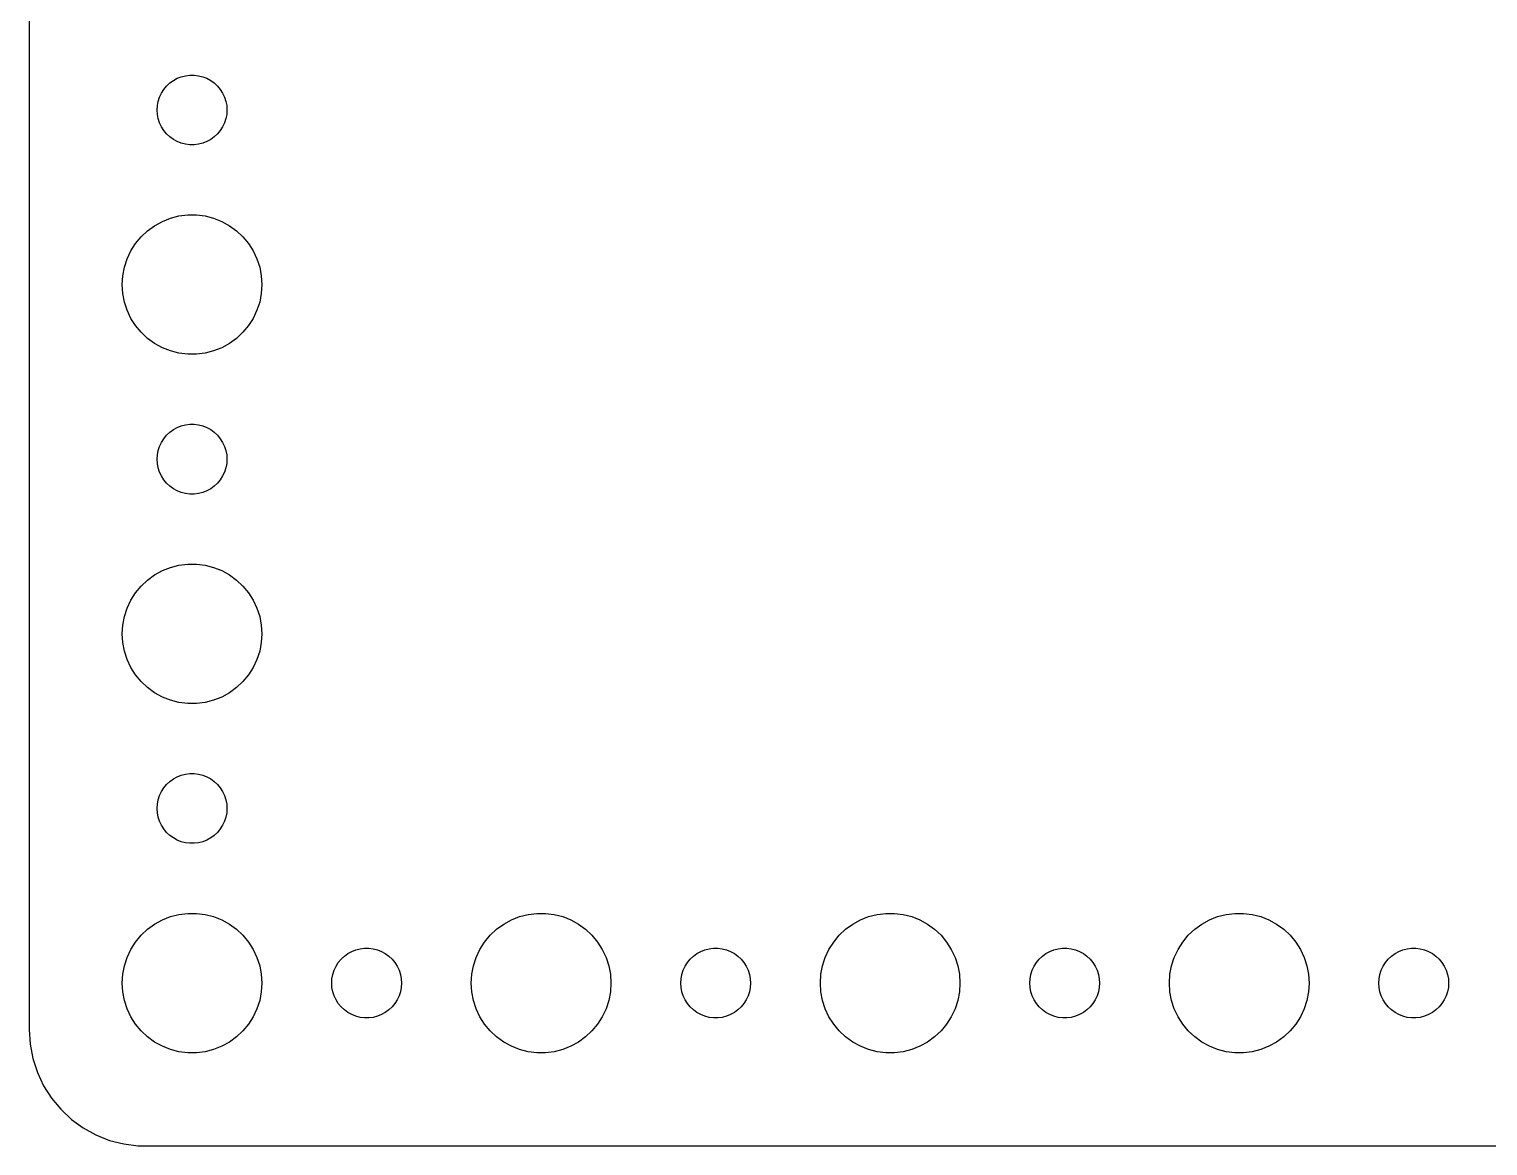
# Model space of a CAD drawing. Header units: metres. Extents: x -134 to 134, y 518 to 1078.
# Drawn here: x -134.5 to -71.8, y 974 to 1022 of the extents above; entities that cross this region are included whole.
import ezdxf

# ---------------------------------------------------------------- set-up
doc = ezdxf.new("R2010")
doc.units = ezdxf.units.M

msp = doc.modelspace()

# ---------------------------------------------------------------- linework, layer by layer
for p, q in [((-134.5, 1073), (-134.5, 979)), ((-128.139, 1019.86), (-127.964, 1019.93)), ((-127.964, 1019.93), (-127.781, 1019.97)), ((-127.781, 1019.97), (-127.594, 1020)), ((-127.594, 1020), (-127.406, 1020)), ((-127.406, 1020), (-127.219, 1019.97)), ((-127.219, 1019.97), (-127.036, 1019.93)), ((-127.036, 1019.93), (-126.861, 1019.86)), ((-128.814, 1019.22), (-128.714, 1019.38)), ((-128.714, 1019.38), (-128.593, 1019.53)), ((-128.593, 1019.53), (-128.456, 1019.66)), ((-128.456, 1019.66), (-128.304, 1019.77)), ((-128.304, 1019.77), (-128.139, 1019.86)), ((-126.861, 1019.86), (-126.696, 1019.77)), ((-126.696, 1019.77), (-126.544, 1019.66)), ((-126.544, 1019.66), (-126.407, 1019.53)), ((-126.407, 1019.53), (-126.286, 1019.38)), ((-126.286, 1019.38), (-126.186, 1019.22)), ((-129, 1018.5), (-128.988, 1018.69)), ((-128.988, 1018.69), (-128.953, 1018.87)), ((-128.953, 1018.87), (-128.895, 1019.05)), ((-128.895, 1019.05), (-128.814, 1019.22)), ((-126.186, 1019.22), (-126.105, 1019.05)), ((-126.105, 1019.05), (-126.047, 1018.87)), ((-126.047, 1018.87), (-126.012, 1018.69)), ((-126.012, 1018.69), (-126, 1018.5)), ((-128.988, 1018.31), (-129, 1018.5)), ((-128.953, 1018.13), (-128.988, 1018.31)), ((-128.895, 1017.95), (-128.953, 1018.13)), ((-126.047, 1018.13), (-126.105, 1017.95)), ((-126.012, 1018.31), (-126.047, 1018.13)), ((-126, 1018.5), (-126.012, 1018.31)), ((-128.814, 1017.78), (-128.895, 1017.95)), ((-128.714, 1017.62), (-128.814, 1017.78)), ((-128.593, 1017.47), (-128.714, 1017.62)), ((-128.456, 1017.34), (-128.593, 1017.47)), ((-126.407, 1017.47), (-126.544, 1017.34)), ((-126.286, 1017.62), (-126.407, 1017.47)), ((-126.186, 1017.78), (-126.286, 1017.62)), ((-126.105, 1017.95), (-126.186, 1017.78)), ((-128.304, 1017.23), (-128.456, 1017.34)), ((-128.139, 1017.14), (-128.304, 1017.23)), ((-127.964, 1017.07), (-128.139, 1017.14)), ((-127.781, 1017.03), (-127.964, 1017.07)), ((-127.594, 1017), (-127.781, 1017.03)), ((-127.406, 1017), (-127.594, 1017)), ((-127.219, 1017.03), (-127.406, 1017)), ((-127.036, 1017.07), (-127.219, 1017.03)), ((-126.861, 1017.14), (-127.036, 1017.07)), ((-126.696, 1017.23), (-126.861, 1017.14)), ((-126.544, 1017.34), (-126.696, 1017.23)), ((-129.107, 1013.53), (-128.777, 1013.71)), ((-128.777, 1013.71), (-128.427, 1013.85)), ((-128.427, 1013.85), (-128.062, 1013.95)), ((-128.062, 1013.95), (-127.688, 1013.99)), ((-127.688, 1013.99), (-127.312, 1013.99)), ((-127.312, 1013.99), (-126.938, 1013.95)), ((-126.938, 1013.95), (-126.573, 1013.85)), ((-126.573, 1013.85), (-126.223, 1013.71)), ((-126.223, 1013.71), (-125.893, 1013.53)), ((-129.927, 1012.76), (-129.687, 1013.05)), ((-129.687, 1013.05), (-129.412, 1013.31)), ((-129.412, 1013.31), (-129.107, 1013.53)), ((-125.893, 1013.53), (-125.588, 1013.31)), ((-125.588, 1013.31), (-125.313, 1013.05)), ((-125.313, 1013.05), (-125.073, 1012.76)), ((-130.289, 1012.1), (-130.129, 1012.45)), ((-130.129, 1012.45), (-129.927, 1012.76)), ((-125.073, 1012.76), (-124.871, 1012.45)), ((-124.871, 1012.45), (-124.711, 1012.1)), ((-130.476, 1011.38), (-130.406, 1011.75)), ((-130.406, 1011.75), (-130.289, 1012.1)), ((-124.711, 1012.1), (-124.594, 1011.75)), ((-124.594, 1011.75), (-124.524, 1011.38)), ((-130.5, 1011), (-130.476, 1011.38)), ((-124.524, 1011.38), (-124.5, 1011)), ((-130.476, 1010.62), (-130.5, 1011)), ((-130.406, 1010.25), (-130.476, 1010.62)), ((-124.524, 1010.62), (-124.594, 1010.25)), ((-124.5, 1011), (-124.524, 1010.62)), ((-130.289, 1009.9), (-130.406, 1010.25)), ((-130.129, 1009.55), (-130.289, 1009.9)), ((-124.711, 1009.9), (-124.871, 1009.55)), ((-124.594, 1010.25), (-124.711, 1009.9)), ((-129.927, 1009.24), (-130.129, 1009.55)), ((-129.687, 1008.95), (-129.927, 1009.24)), ((-125.073, 1009.24), (-125.313, 1008.95)), ((-124.871, 1009.55), (-125.073, 1009.24)), ((-129.412, 1008.69), (-129.687, 1008.95)), ((-129.107, 1008.47), (-129.412, 1008.69)), ((-125.588, 1008.69), (-125.893, 1008.47)), ((-125.313, 1008.95), (-125.588, 1008.69)), ((-128.777, 1008.29), (-129.107, 1008.47)), ((-128.427, 1008.15), (-128.777, 1008.29)), ((-128.062, 1008.05), (-128.427, 1008.15)), ((-127.688, 1008.01), (-128.062, 1008.05)), ((-127.312, 1008.01), (-127.688, 1008.01)), ((-126.938, 1008.05), (-127.312, 1008.01)), ((-126.573, 1008.15), (-126.938, 1008.05)), ((-126.223, 1008.29), (-126.573, 1008.15)), ((-125.893, 1008.47), (-126.223, 1008.29)), ((-128.304, 1004.77), (-128.139, 1004.86)), ((-128.139, 1004.86), (-127.964, 1004.93)), ((-127.964, 1004.93), (-127.781, 1004.97)), ((-127.781, 1004.97), (-127.594, 1005)), ((-127.594, 1005), (-127.406, 1005)), ((-127.406, 1005), (-127.219, 1004.97)), ((-127.219, 1004.97), (-127.036, 1004.93)), ((-127.036, 1004.93), (-126.861, 1004.86)), ((-126.861, 1004.86), (-126.696, 1004.77)), ((-128.895, 1004.05), (-128.814, 1004.22)), ((-128.814, 1004.22), (-128.714, 1004.38)), ((-128.714, 1004.38), (-128.593, 1004.53)), ((-128.593, 1004.53), (-128.456, 1004.66)), ((-128.456, 1004.66), (-128.304, 1004.77)), ((-126.696, 1004.77), (-126.544, 1004.66)), ((-126.544, 1004.66), (-126.407, 1004.53)), ((-126.407, 1004.53), (-126.286, 1004.38)), ((-126.286, 1004.38), (-126.186, 1004.22)), ((-126.186, 1004.22), (-126.105, 1004.05)), ((-129, 1003.5), (-128.988, 1003.69)), ((-128.988, 1003.69), (-128.953, 1003.87)), ((-128.953, 1003.87), (-128.895, 1004.05)), ((-126.105, 1004.05), (-126.047, 1003.87)), ((-126.047, 1003.87), (-126.012, 1003.69)), ((-126.012, 1003.69), (-126, 1003.5)), ((-128.988, 1003.31), (-129, 1003.5)), ((-128.953, 1003.13), (-128.988, 1003.31)), ((-128.895, 1002.95), (-128.953, 1003.13)), ((-126.047, 1003.13), (-126.105, 1002.95)), ((-126.012, 1003.31), (-126.047, 1003.13)), ((-126, 1003.5), (-126.012, 1003.31)), ((-128.814, 1002.78), (-128.895, 1002.95)), ((-128.714, 1002.62), (-128.814, 1002.78)), ((-128.593, 1002.47), (-128.714, 1002.62)), ((-128.456, 1002.34), (-128.593, 1002.47)), ((-128.304, 1002.23), (-128.456, 1002.34)), ((-126.544, 1002.34), (-126.696, 1002.23)), ((-126.407, 1002.47), (-126.544, 1002.34)), ((-126.286, 1002.62), (-126.407, 1002.47)), ((-126.186, 1002.78), (-126.286, 1002.62)), ((-126.105, 1002.95), (-126.186, 1002.78)), ((-128.139, 1002.14), (-128.304, 1002.23)), ((-127.964, 1002.07), (-128.139, 1002.14)), ((-127.781, 1002.03), (-127.964, 1002.07)), ((-127.594, 1002), (-127.781, 1002.03)), ((-127.406, 1002), (-127.594, 1002)), ((-127.219, 1002.03), (-127.406, 1002)), ((-127.036, 1002.07), (-127.219, 1002.03)), ((-126.861, 1002.14), (-127.036, 1002.07)), ((-126.696, 1002.23), (-126.861, 1002.14)), ((-129.107, 998.533), (-128.777, 998.714)), ((-128.777, 998.714), (-128.427, 998.853)), ((-128.427, 998.853), (-128.062, 998.947)), ((-128.062, 998.947), (-127.688, 998.994)), ((-127.688, 998.994), (-127.312, 998.994)), ((-127.312, 998.994), (-126.938, 998.947)), ((-126.938, 998.947), (-126.573, 998.853)), ((-126.573, 998.853), (-126.223, 998.714)), ((-126.223, 998.714), (-125.893, 998.533)), ((-129.927, 997.763), (-129.687, 998.054)), ((-129.687, 998.054), (-129.412, 998.312)), ((-129.412, 998.312), (-129.107, 998.533)), ((-125.893, 998.533), (-125.588, 998.312)), ((-125.588, 998.312), (-125.313, 998.054)), ((-125.313, 998.054), (-125.073, 997.763)), ((-130.289, 997.104), (-130.129, 997.445)), ((-130.129, 997.445), (-129.927, 997.763)), ((-125.073, 997.763), (-124.871, 997.445)), ((-124.871, 997.445), (-124.711, 997.104)), ((-130.476, 996.376), (-130.406, 996.746)), ((-130.406, 996.746), (-130.289, 997.104)), ((-124.711, 997.104), (-124.594, 996.746)), ((-124.594, 996.746), (-124.524, 996.376)), ((-130.5, 996), (-130.476, 996.376)), ((-124.524, 996.376), (-124.5, 996)), ((-130.476, 995.624), (-130.5, 996)), ((-130.406, 995.254), (-130.476, 995.624)), ((-124.524, 995.624), (-124.594, 995.254)), ((-124.5, 996), (-124.524, 995.624)), ((-130.289, 994.896), (-130.406, 995.254)), ((-130.129, 994.555), (-130.289, 994.896)), ((-124.711, 994.896), (-124.871, 994.555)), ((-124.594, 995.254), (-124.711, 994.896)), ((-129.927, 994.237), (-130.129, 994.555)), ((-129.687, 993.946), (-129.927, 994.237)), ((-125.073, 994.237), (-125.313, 993.946)), ((-124.871, 994.555), (-125.073, 994.237)), ((-129.412, 993.688), (-129.687, 993.946)), ((-129.107, 993.467), (-129.412, 993.688)), ((-125.588, 993.688), (-125.893, 993.467)), ((-125.313, 993.946), (-125.588, 993.688)), ((-128.777, 993.286), (-129.107, 993.467)), ((-128.427, 993.147), (-128.777, 993.286)), ((-128.062, 993.053), (-128.427, 993.147)), ((-127.688, 993.006), (-128.062, 993.053)), ((-127.312, 993.006), (-127.688, 993.006)), ((-126.938, 993.053), (-127.312, 993.006)), ((-126.573, 993.147), (-126.938, 993.053)), ((-126.223, 993.286), (-126.573, 993.147)), ((-125.893, 993.467), (-126.223, 993.286)), ((-128.304, 989.766), (-128.139, 989.857)), ((-128.139, 989.857), (-127.964, 989.927)), ((-127.964, 989.927), (-127.781, 989.973)), ((-127.781, 989.973), (-127.594, 989.997)), ((-127.594, 989.997), (-127.406, 989.997)), ((-127.406, 989.997), (-127.219, 989.973)), ((-127.219, 989.973), (-127.036, 989.927)), ((-127.036, 989.927), (-126.861, 989.857)), ((-126.861, 989.857), (-126.696, 989.766)), ((-128.895, 989.052), (-128.814, 989.223)), ((-128.814, 989.223), (-128.714, 989.382)), ((-128.714, 989.382), (-128.593, 989.527)), ((-128.593, 989.527), (-128.456, 989.656)), ((-128.456, 989.656), (-128.304, 989.766)), ((-126.696, 989.766), (-126.544, 989.656)), ((-126.544, 989.656), (-126.407, 989.527)), ((-126.407, 989.527), (-126.286, 989.382)), ((-126.286, 989.382), (-126.186, 989.223)), ((-126.186, 989.223), (-126.105, 989.052)), ((-129, 988.5), (-128.988, 988.688)), ((-128.988, 988.688), (-128.953, 988.873)), ((-128.953, 988.873), (-128.895, 989.052)), ((-126.105, 989.052), (-126.047, 988.873)), ((-126.047, 988.873), (-126.012, 988.688)), ((-126.012, 988.688), (-126, 988.5)), ((-128.988, 988.312), (-129, 988.5)), ((-128.953, 988.127), (-128.988, 988.312)), ((-128.895, 987.948), (-128.953, 988.127)), ((-128.814, 987.777), (-128.895, 987.948)), ((-126.105, 987.948), (-126.186, 987.777)), ((-126.047, 988.127), (-126.105, 987.948)), ((-126.012, 988.312), (-126.047, 988.127)), ((-126, 988.5), (-126.012, 988.312)), ((-128.714, 987.618), (-128.814, 987.777)), ((-128.593, 987.473), (-128.714, 987.618)), ((-128.456, 987.344), (-128.593, 987.473)), ((-128.304, 987.234), (-128.456, 987.344)), ((-126.544, 987.344), (-126.696, 987.234)), ((-126.407, 987.473), (-126.544, 987.344)), ((-126.286, 987.618), (-126.407, 987.473)), ((-126.186, 987.777), (-126.286, 987.618)), ((-128.139, 987.143), (-128.304, 987.234)), ((-127.964, 987.073), (-128.139, 987.143)), ((-127.781, 987.027), (-127.964, 987.073)), ((-127.594, 987.003), (-127.781, 987.027)), ((-127.406, 987.003), (-127.594, 987.003)), ((-127.219, 987.027), (-127.406, 987.003)), ((-127.036, 987.073), (-127.219, 987.027)), ((-126.861, 987.143), (-127.036, 987.073)), ((-126.696, 987.234), (-126.861, 987.143)), ((-129.412, 983.312), (-129.107, 983.533)), ((-129.107, 983.533), (-128.777, 983.714)), ((-128.777, 983.714), (-128.427, 983.853)), ((-128.427, 983.853), (-128.062, 983.947)), ((-128.062, 983.947), (-127.688, 983.994)), ((-127.688, 983.994), (-127.312, 983.994)), ((-127.312, 983.994), (-126.938, 983.947)), ((-126.938, 983.947), (-126.573, 983.853)), ((-126.573, 983.853), (-126.223, 983.714)), ((-126.223, 983.714), (-125.893, 983.533)), ((-125.893, 983.533), (-125.588, 983.312)), ((-114.412, 983.312), (-114.107, 983.533)), ((-114.107, 983.533), (-113.777, 983.714)), ((-113.777, 983.714), (-113.427, 983.853)), ((-113.427, 983.853), (-113.062, 983.947)), ((-113.062, 983.947), (-112.688, 983.994)), ((-112.688, 983.994), (-112.312, 983.994)), ((-112.312, 983.994), (-111.938, 983.947)), ((-111.938, 983.947), (-111.573, 983.853)), ((-111.573, 983.853), (-111.223, 983.714)), ((-111.223, 983.714), (-110.893, 983.533)), ((-110.893, 983.533), (-110.588, 983.312)), ((-99.4123, 983.312), (-99.1075, 983.533)), ((-99.1075, 983.533), (-98.7773, 983.714)), ((-98.7773, 983.714), (-98.427, 983.853)), ((-98.427, 983.853), (-98.0621, 983.947)), ((-98.0621, 983.947), (-97.6884, 983.994)), ((-97.6884, 983.994), (-97.3116, 983.994)), ((-97.3116, 983.994), (-96.9379, 983.947)), ((-96.9379, 983.947), (-96.573, 983.853)), ((-96.573, 983.853), (-96.2227, 983.714)), ((-96.2227, 983.714), (-95.8925, 983.533)), ((-95.8925, 983.533), (-95.5877, 983.312)), ((-84.4123, 983.312), (-84.1075, 983.533)), ((-84.1075, 983.533), (-83.7773, 983.714)), ((-83.7773, 983.714), (-83.427, 983.853)), ((-83.427, 983.853), (-83.0621, 983.947)), ((-83.0621, 983.947), (-82.6884, 983.994)), ((-82.6884, 983.994), (-82.3116, 983.994)), ((-82.3116, 983.994), (-81.9379, 983.947)), ((-81.9379, 983.947), (-81.573, 983.853)), ((-81.573, 983.853), (-81.2227, 983.714)), ((-81.2227, 983.714), (-80.8925, 983.533)), ((-80.8925, 983.533), (-80.5877, 983.312)), ((-129.927, 982.763), (-129.687, 983.054)), ((-129.687, 983.054), (-129.412, 983.312)), ((-125.588, 983.312), (-125.313, 983.054)), ((-125.313, 983.054), (-125.073, 982.763)), ((-114.927, 982.763), (-114.687, 983.054)), ((-114.687, 983.054), (-114.412, 983.312)), ((-110.588, 983.312), (-110.313, 983.054)), ((-110.313, 983.054), (-110.073, 982.763)), ((-99.927, 982.763), (-99.6869, 983.054)), ((-99.6869, 983.054), (-99.4123, 983.312)), ((-95.5877, 983.312), (-95.3131, 983.054)), ((-95.3131, 983.054), (-95.073, 982.763)), ((-84.927, 982.763), (-84.6869, 983.054)), ((-84.6869, 983.054), (-84.4123, 983.312)), ((-80.5877, 983.312), (-80.3131, 983.054)), ((-80.3131, 983.054), (-80.073, 982.763)), ((-130.289, 982.104), (-130.129, 982.445)), ((-130.129, 982.445), (-129.927, 982.763)), ((-125.073, 982.763), (-124.871, 982.445)), ((-124.871, 982.445), (-124.711, 982.104)), ((-120.804, 982.266), (-120.639, 982.357)), ((-120.639, 982.357), (-120.464, 982.427)), ((-120.464, 982.427), (-120.281, 982.473)), ((-120.281, 982.473), (-120.094, 982.497)), ((-120.094, 982.497), (-119.906, 982.497)), ((-119.906, 982.497), (-119.719, 982.473)), ((-119.719, 982.473), (-119.536, 982.427)), ((-119.536, 982.427), (-119.361, 982.357)), ((-119.361, 982.357), (-119.196, 982.266)), ((-115.289, 982.104), (-115.129, 982.445)), ((-115.129, 982.445), (-114.927, 982.763)), ((-110.073, 982.763), (-109.871, 982.445)), ((-109.871, 982.445), (-109.711, 982.104)), ((-105.804, 982.266), (-105.639, 982.357)), ((-105.639, 982.357), (-105.464, 982.427)), ((-105.464, 982.427), (-105.281, 982.473)), ((-105.281, 982.473), (-105.094, 982.497)), ((-105.094, 982.497), (-104.906, 982.497)), ((-104.906, 982.497), (-104.719, 982.473)), ((-104.719, 982.473), (-104.536, 982.427)), ((-104.536, 982.427), (-104.361, 982.357)), ((-104.361, 982.357), (-104.196, 982.266)), ((-100.289, 982.104), (-100.129, 982.445)), ((-100.129, 982.445), (-99.927, 982.763)), ((-95.073, 982.763), (-94.8711, 982.445)), ((-94.8711, 982.445), (-94.7107, 982.104)), ((-90.8037, 982.266), (-90.6387, 982.357)), ((-90.6387, 982.357), (-90.4635, 982.427)), ((-90.4635, 982.427), (-90.2811, 982.473)), ((-90.2811, 982.473), (-90.0942, 982.497)), ((-90.0942, 982.497), (-89.9058, 982.497)), ((-89.9058, 982.497), (-89.7189, 982.473)), ((-89.7189, 982.473), (-89.5365, 982.427)), ((-89.5365, 982.427), (-89.3613, 982.357)), ((-89.3613, 982.357), (-89.1963, 982.266)), ((-85.2893, 982.104), (-85.1289, 982.445)), ((-85.1289, 982.445), (-84.927, 982.763)), ((-80.073, 982.763), (-79.8711, 982.445)), ((-79.8711, 982.445), (-79.7107, 982.104)), ((-75.8037, 982.266), (-75.6387, 982.357)), ((-75.6387, 982.357), (-75.4635, 982.427)), ((-75.4635, 982.427), (-75.2811, 982.473)), ((-75.2811, 982.473), (-75.0942, 982.497)), ((-75.0942, 982.497), (-74.9058, 982.497)), ((-74.9058, 982.497), (-74.7189, 982.473)), ((-74.7189, 982.473), (-74.5365, 982.427)), ((-74.5365, 982.427), (-74.3613, 982.357)), ((-74.3613, 982.357), (-74.1963, 982.266)), ((-130.476, 981.376), (-130.406, 981.746)), ((-130.406, 981.746), (-130.289, 982.104)), ((-124.711, 982.104), (-124.594, 981.746)), ((-124.594, 981.746), (-124.524, 981.376)), ((-121.395, 981.552), (-121.314, 981.723)), ((-121.314, 981.723), (-121.214, 981.882)), ((-121.214, 981.882), (-121.093, 982.027)), ((-121.093, 982.027), (-120.956, 982.156)), ((-120.956, 982.156), (-120.804, 982.266)), ((-119.196, 982.266), (-119.044, 982.156)), ((-119.044, 982.156), (-118.907, 982.027)), ((-118.907, 982.027), (-118.786, 981.882)), ((-118.786, 981.882), (-118.686, 981.723)), ((-118.686, 981.723), (-118.605, 981.552)), ((-115.476, 981.376), (-115.406, 981.746)), ((-115.406, 981.746), (-115.289, 982.104)), ((-109.711, 982.104), (-109.594, 981.746)), ((-109.594, 981.746), (-109.524, 981.376)), ((-106.395, 981.552), (-106.314, 981.723)), ((-106.314, 981.723), (-106.214, 981.882)), ((-106.214, 981.882), (-106.093, 982.027)), ((-106.093, 982.027), (-105.956, 982.156)), ((-105.956, 982.156), (-105.804, 982.266)), ((-104.196, 982.266), (-104.044, 982.156)), ((-104.044, 982.156), (-103.907, 982.027)), ((-103.907, 982.027), (-103.786, 981.882)), ((-103.786, 981.882), (-103.686, 981.723)), ((-103.686, 981.723), (-103.605, 981.552)), ((-100.476, 981.376), (-100.406, 981.746)), ((-100.406, 981.746), (-100.289, 982.104)), ((-94.7107, 982.104), (-94.5943, 981.746)), ((-94.5943, 981.746), (-94.5237, 981.376)), ((-91.3947, 981.552), (-91.3145, 981.723)), ((-91.3145, 981.723), (-91.2135, 981.882)), ((-91.2135, 981.882), (-91.0934, 982.027)), ((-91.0934, 982.027), (-90.9561, 982.156)), ((-90.9561, 982.156), (-90.8037, 982.266)), ((-89.1963, 982.266), (-89.0439, 982.156)), ((-89.0439, 982.156), (-88.9065, 982.027)), ((-88.9065, 982.027), (-88.7865, 981.882)), ((-88.7865, 981.882), (-88.6855, 981.723)), ((-88.6855, 981.723), (-88.6053, 981.552)), ((-85.4763, 981.376), (-85.4057, 981.746)), ((-85.4057, 981.746), (-85.2893, 982.104)), ((-79.7107, 982.104), (-79.5943, 981.746)), ((-79.5943, 981.746), (-79.5237, 981.376)), ((-76.3947, 981.552), (-76.3145, 981.723)), ((-76.3145, 981.723), (-76.2135, 981.882)), ((-76.2135, 981.882), (-76.0934, 982.027)), ((-76.0934, 982.027), (-75.9561, 982.156)), ((-75.9561, 982.156), (-75.8037, 982.266)), ((-74.1963, 982.266), (-74.0439, 982.156)), ((-74.0439, 982.156), (-73.9065, 982.027)), ((-73.9065, 982.027), (-73.7865, 981.882)), ((-73.7865, 981.882), (-73.6855, 981.723)), ((-73.6855, 981.723), (-73.6053, 981.552)), ((-130.5, 981), (-130.476, 981.376)), ((-124.524, 981.376), (-124.5, 981)), ((-121.5, 981), (-121.488, 981.188)), ((-121.488, 981.188), (-121.453, 981.373)), ((-121.453, 981.373), (-121.395, 981.552)), ((-118.605, 981.552), (-118.547, 981.373)), ((-118.547, 981.373), (-118.512, 981.188)), ((-118.512, 981.188), (-118.5, 981)), ((-115.5, 981), (-115.476, 981.376)), ((-109.524, 981.376), (-109.5, 981)), ((-106.5, 981), (-106.488, 981.188)), ((-106.488, 981.188), (-106.453, 981.373)), ((-106.453, 981.373), (-106.395, 981.552)), ((-103.605, 981.552), (-103.547, 981.373)), ((-103.547, 981.373), (-103.512, 981.188)), ((-103.512, 981.188), (-103.5, 981)), ((-100.5, 981), (-100.476, 981.376)), ((-94.5237, 981.376), (-94.5, 981)), ((-91.5, 981), (-91.4882, 981.188)), ((-91.4882, 981.188), (-91.4529, 981.373)), ((-91.4529, 981.373), (-91.3947, 981.552)), ((-88.6053, 981.552), (-88.5471, 981.373)), ((-88.5471, 981.373), (-88.5118, 981.188)), ((-88.5118, 981.188), (-88.5, 981)), ((-85.5, 981), (-85.4763, 981.376)), ((-79.5237, 981.376), (-79.5, 981)), ((-76.5, 981), (-76.4882, 981.188)), ((-76.4882, 981.188), (-76.4529, 981.373)), ((-76.4529, 981.373), (-76.3947, 981.552)), ((-73.6053, 981.552), (-73.5471, 981.373)), ((-73.5471, 981.373), (-73.5118, 981.188)), ((-73.5118, 981.188), (-73.5, 981)), ((-130.476, 980.624), (-130.5, 981)), ((-130.406, 980.254), (-130.476, 980.624)), ((-124.524, 980.624), (-124.594, 980.254)), ((-124.5, 981), (-124.524, 980.624)), ((-121.488, 980.812), (-121.5, 981)), ((-121.453, 980.627), (-121.488, 980.812)), ((-121.395, 980.448), (-121.453, 980.627)), ((-121.314, 980.277), (-121.395, 980.448)), ((-118.605, 980.448), (-118.686, 980.277)), ((-118.547, 980.627), (-118.605, 980.448)), ((-118.512, 980.812), (-118.547, 980.627)), ((-118.5, 981), (-118.512, 980.812)), ((-115.476, 980.624), (-115.5, 981)), ((-115.406, 980.254), (-115.476, 980.624)), ((-109.524, 980.624), (-109.594, 980.254)), ((-109.5, 981), (-109.524, 980.624)), ((-106.488, 980.812), (-106.5, 981)), ((-106.453, 980.627), (-106.488, 980.812)), ((-106.395, 980.448), (-106.453, 980.627)), ((-106.314, 980.277), (-106.395, 980.448)), ((-103.605, 980.448), (-103.686, 980.277)), ((-103.547, 980.627), (-103.605, 980.448)), ((-103.512, 980.812), (-103.547, 980.627)), ((-103.5, 981), (-103.512, 980.812)), ((-100.476, 980.624), (-100.5, 981)), ((-100.406, 980.254), (-100.476, 980.624)), ((-94.5237, 980.624), (-94.5943, 980.254)), ((-94.5, 981), (-94.5237, 980.624)), ((-91.4882, 980.812), (-91.5, 981)), ((-91.4529, 980.627), (-91.4882, 980.812)), ((-91.3947, 980.448), (-91.4529, 980.627)), ((-91.3145, 980.277), (-91.3947, 980.448)), ((-88.6053, 980.448), (-88.6855, 980.277)), ((-88.5471, 980.627), (-88.6053, 980.448)), ((-88.5118, 980.812), (-88.5471, 980.627)), ((-88.5, 981), (-88.5118, 980.812)), ((-85.4763, 980.624), (-85.5, 981)), ((-85.4057, 980.254), (-85.4763, 980.624)), ((-79.5237, 980.624), (-79.5943, 980.254)), ((-79.5, 981), (-79.5237, 980.624)), ((-76.4882, 980.812), (-76.5, 981)), ((-76.4529, 980.627), (-76.4882, 980.812)), ((-76.3947, 980.448), (-76.4529, 980.627)), ((-76.3145, 980.277), (-76.3947, 980.448)), ((-73.6053, 980.448), (-73.6855, 980.277)), ((-73.5471, 980.627), (-73.6053, 980.448)), ((-73.5118, 980.812), (-73.5471, 980.627)), ((-73.5, 981), (-73.5118, 980.812)), ((-130.289, 979.896), (-130.406, 980.254)), ((-130.129, 979.555), (-130.289, 979.896)), ((-124.711, 979.896), (-124.871, 979.555)), ((-124.594, 980.254), (-124.711, 979.896)), ((-121.214, 980.118), (-121.314, 980.277)), ((-121.093, 979.973), (-121.214, 980.118)), ((-120.956, 979.844), (-121.093, 979.973)), ((-120.804, 979.734), (-120.956, 979.844)), ((-119.044, 979.844), (-119.196, 979.734)), ((-118.907, 979.973), (-119.044, 979.844)), ((-118.786, 980.118), (-118.907, 979.973)), ((-118.686, 980.277), (-118.786, 980.118)), ((-115.289, 979.896), (-115.406, 980.254)), ((-115.129, 979.555), (-115.289, 979.896)), ((-109.711, 979.896), (-109.871, 979.555)), ((-109.594, 980.254), (-109.711, 979.896)), ((-106.214, 980.118), (-106.314, 980.277)), ((-106.093, 979.973), (-106.214, 980.118)), ((-105.956, 979.844), (-106.093, 979.973)), ((-105.804, 979.734), (-105.956, 979.844)), ((-104.044, 979.844), (-104.196, 979.734)), ((-103.907, 979.973), (-104.044, 979.844)), ((-103.786, 980.118), (-103.907, 979.973)), ((-103.686, 980.277), (-103.786, 980.118)), ((-100.289, 979.896), (-100.406, 980.254)), ((-100.129, 979.555), (-100.289, 979.896)), ((-94.7107, 979.896), (-94.8711, 979.555)), ((-94.5943, 980.254), (-94.7107, 979.896)), ((-91.2135, 980.118), (-91.3145, 980.277)), ((-91.0934, 979.973), (-91.2135, 980.118)), ((-90.9561, 979.844), (-91.0934, 979.973)), ((-90.8037, 979.734), (-90.9561, 979.844)), ((-89.0439, 979.844), (-89.1963, 979.734)), ((-88.9065, 979.973), (-89.0439, 979.844)), ((-88.7865, 980.118), (-88.9065, 979.973)), ((-88.6855, 980.277), (-88.7865, 980.118)), ((-85.2893, 979.896), (-85.4057, 980.254)), ((-85.1289, 979.555), (-85.2893, 979.896)), ((-79.7107, 979.896), (-79.8711, 979.555)), ((-79.5943, 980.254), (-79.7107, 979.896)), ((-76.2135, 980.118), (-76.3145, 980.277)), ((-76.0934, 979.973), (-76.2135, 980.118)), ((-75.9561, 979.844), (-76.0934, 979.973)), ((-75.8037, 979.734), (-75.9561, 979.844)), ((-74.0439, 979.844), (-74.1963, 979.734)), ((-73.9065, 979.973), (-74.0439, 979.844)), ((-73.7865, 980.118), (-73.9065, 979.973)), ((-73.6855, 980.277), (-73.7865, 980.118)), ((-129.927, 979.237), (-130.129, 979.555)), ((-129.687, 978.946), (-129.927, 979.237)), ((-125.073, 979.237), (-125.313, 978.946)), ((-124.871, 979.555), (-125.073, 979.237)), ((-120.639, 979.643), (-120.804, 979.734)), ((-120.464, 979.573), (-120.639, 979.643)), ((-120.281, 979.527), (-120.464, 979.573)), ((-120.094, 979.503), (-120.281, 979.527)), ((-119.906, 979.503), (-120.094, 979.503)), ((-119.719, 979.527), (-119.906, 979.503)), ((-119.536, 979.573), (-119.719, 979.527)), ((-119.361, 979.643), (-119.536, 979.573)), ((-119.196, 979.734), (-119.361, 979.643)), ((-114.927, 979.237), (-115.129, 979.555)), ((-114.687, 978.946), (-114.927, 979.237)), ((-110.073, 979.237), (-110.313, 978.946)), ((-109.871, 979.555), (-110.073, 979.237)), ((-105.639, 979.643), (-105.804, 979.734)), ((-105.464, 979.573), (-105.639, 979.643)), ((-105.281, 979.527), (-105.464, 979.573)), ((-105.094, 979.503), (-105.281, 979.527)), ((-104.906, 979.503), (-105.094, 979.503)), ((-104.719, 979.527), (-104.906, 979.503)), ((-104.536, 979.573), (-104.719, 979.527)), ((-104.361, 979.643), (-104.536, 979.573)), ((-104.196, 979.734), (-104.361, 979.643)), ((-99.927, 979.237), (-100.129, 979.555)), ((-99.6869, 978.946), (-99.927, 979.237)), ((-95.073, 979.237), (-95.3131, 978.946)), ((-94.8711, 979.555), (-95.073, 979.237)), ((-90.6387, 979.643), (-90.8037, 979.734)), ((-90.4635, 979.573), (-90.6387, 979.643)), ((-90.2811, 979.527), (-90.4635, 979.573)), ((-90.0942, 979.503), (-90.2811, 979.527)), ((-89.9058, 979.503), (-90.0942, 979.503)), ((-89.7189, 979.527), (-89.9058, 979.503)), ((-89.5365, 979.573), (-89.7189, 979.527)), ((-89.3613, 979.643), (-89.5365, 979.573)), ((-89.1963, 979.734), (-89.3613, 979.643)), ((-84.927, 979.237), (-85.1289, 979.555)), ((-84.6869, 978.946), (-84.927, 979.237)), ((-80.073, 979.237), (-80.3131, 978.946)), ((-79.8711, 979.555), (-80.073, 979.237)), ((-75.6387, 979.643), (-75.8037, 979.734)), ((-75.4635, 979.573), (-75.6387, 979.643)), ((-75.2811, 979.527), (-75.4635, 979.573)), ((-75.0942, 979.503), (-75.2811, 979.527)), ((-74.9058, 979.503), (-75.0942, 979.503)), ((-74.7189, 979.527), (-74.9058, 979.503)), ((-74.5365, 979.573), (-74.7189, 979.527)), ((-74.3613, 979.643), (-74.5365, 979.573)), ((-74.1963, 979.734), (-74.3613, 979.643)), ((-134.5, 979), (-134.461, 978.373)), ((-129.412, 978.688), (-129.687, 978.946)), ((-129.107, 978.467), (-129.412, 978.688)), ((-125.588, 978.688), (-125.893, 978.467)), ((-125.313, 978.946), (-125.588, 978.688)), ((-114.412, 978.688), (-114.687, 978.946)), ((-114.107, 978.467), (-114.412, 978.688)), ((-110.588, 978.688), (-110.893, 978.467)), ((-110.313, 978.946), (-110.588, 978.688)), ((-99.4123, 978.688), (-99.6869, 978.946)), ((-99.1075, 978.467), (-99.4123, 978.688)), ((-95.5877, 978.688), (-95.8925, 978.467)), ((-95.3131, 978.946), (-95.5877, 978.688)), ((-84.4123, 978.688), (-84.6869, 978.946)), ((-84.1075, 978.467), (-84.4123, 978.688)), ((-80.5877, 978.688), (-80.8925, 978.467)), ((-80.3131, 978.946), (-80.5877, 978.688)), ((-134.461, 978.373), (-134.343, 977.757)), ((-128.777, 978.286), (-129.107, 978.467)), ((-128.427, 978.147), (-128.777, 978.286)), ((-128.062, 978.053), (-128.427, 978.147)), ((-127.688, 978.006), (-128.062, 978.053)), ((-127.312, 978.006), (-127.688, 978.006)), ((-126.938, 978.053), (-127.312, 978.006)), ((-126.573, 978.147), (-126.938, 978.053)), ((-126.223, 978.286), (-126.573, 978.147)), ((-125.893, 978.467), (-126.223, 978.286)), ((-113.777, 978.286), (-114.107, 978.467)), ((-113.427, 978.147), (-113.777, 978.286)), ((-113.062, 978.053), (-113.427, 978.147)), ((-112.688, 978.006), (-113.062, 978.053)), ((-112.312, 978.006), (-112.688, 978.006)), ((-111.938, 978.053), (-112.312, 978.006)), ((-111.573, 978.147), (-111.938, 978.053)), ((-111.223, 978.286), (-111.573, 978.147)), ((-110.893, 978.467), (-111.223, 978.286)), ((-98.7773, 978.286), (-99.1075, 978.467)), ((-98.427, 978.147), (-98.7773, 978.286)), ((-98.0621, 978.053), (-98.427, 978.147)), ((-97.6884, 978.006), (-98.0621, 978.053)), ((-97.3116, 978.006), (-97.6884, 978.006)), ((-96.9379, 978.053), (-97.3116, 978.006)), ((-96.573, 978.147), (-96.9379, 978.053)), ((-96.2227, 978.286), (-96.573, 978.147)), ((-95.8925, 978.467), (-96.2227, 978.286)), ((-83.7773, 978.286), (-84.1075, 978.467)), ((-83.427, 978.147), (-83.7773, 978.286)), ((-83.0621, 978.053), (-83.427, 978.147)), ((-82.6884, 978.006), (-83.0621, 978.053)), ((-82.3116, 978.006), (-82.6884, 978.006)), ((-81.9379, 978.053), (-82.3116, 978.006)), ((-81.573, 978.147), (-81.9379, 978.053)), ((-81.2227, 978.286), (-81.573, 978.147)), ((-80.8925, 978.467), (-81.2227, 978.286)), ((-134.343, 977.757), (-134.149, 977.159)), ((-134.149, 977.159), (-133.882, 976.591)), ((-133.882, 976.591), (-133.545, 976.061)), ((-133.545, 976.061), (-133.145, 975.577)), ((-133.145, 975.577), (-132.687, 975.147)), ((-132.687, 975.147), (-132.179, 974.778)), ((-132.179, 974.778), (-131.629, 974.476)), ((-131.629, 974.476), (-131.045, 974.245)), ((-131.045, 974.245), (-130.437, 974.089)), ((-130.437, 974.089), (-129.814, 974.01)), ((-129.814, 974.01), (129.814, 974.01))]:
    msp.add_line(p, q)

doc.saveas('drawing.dxf')
